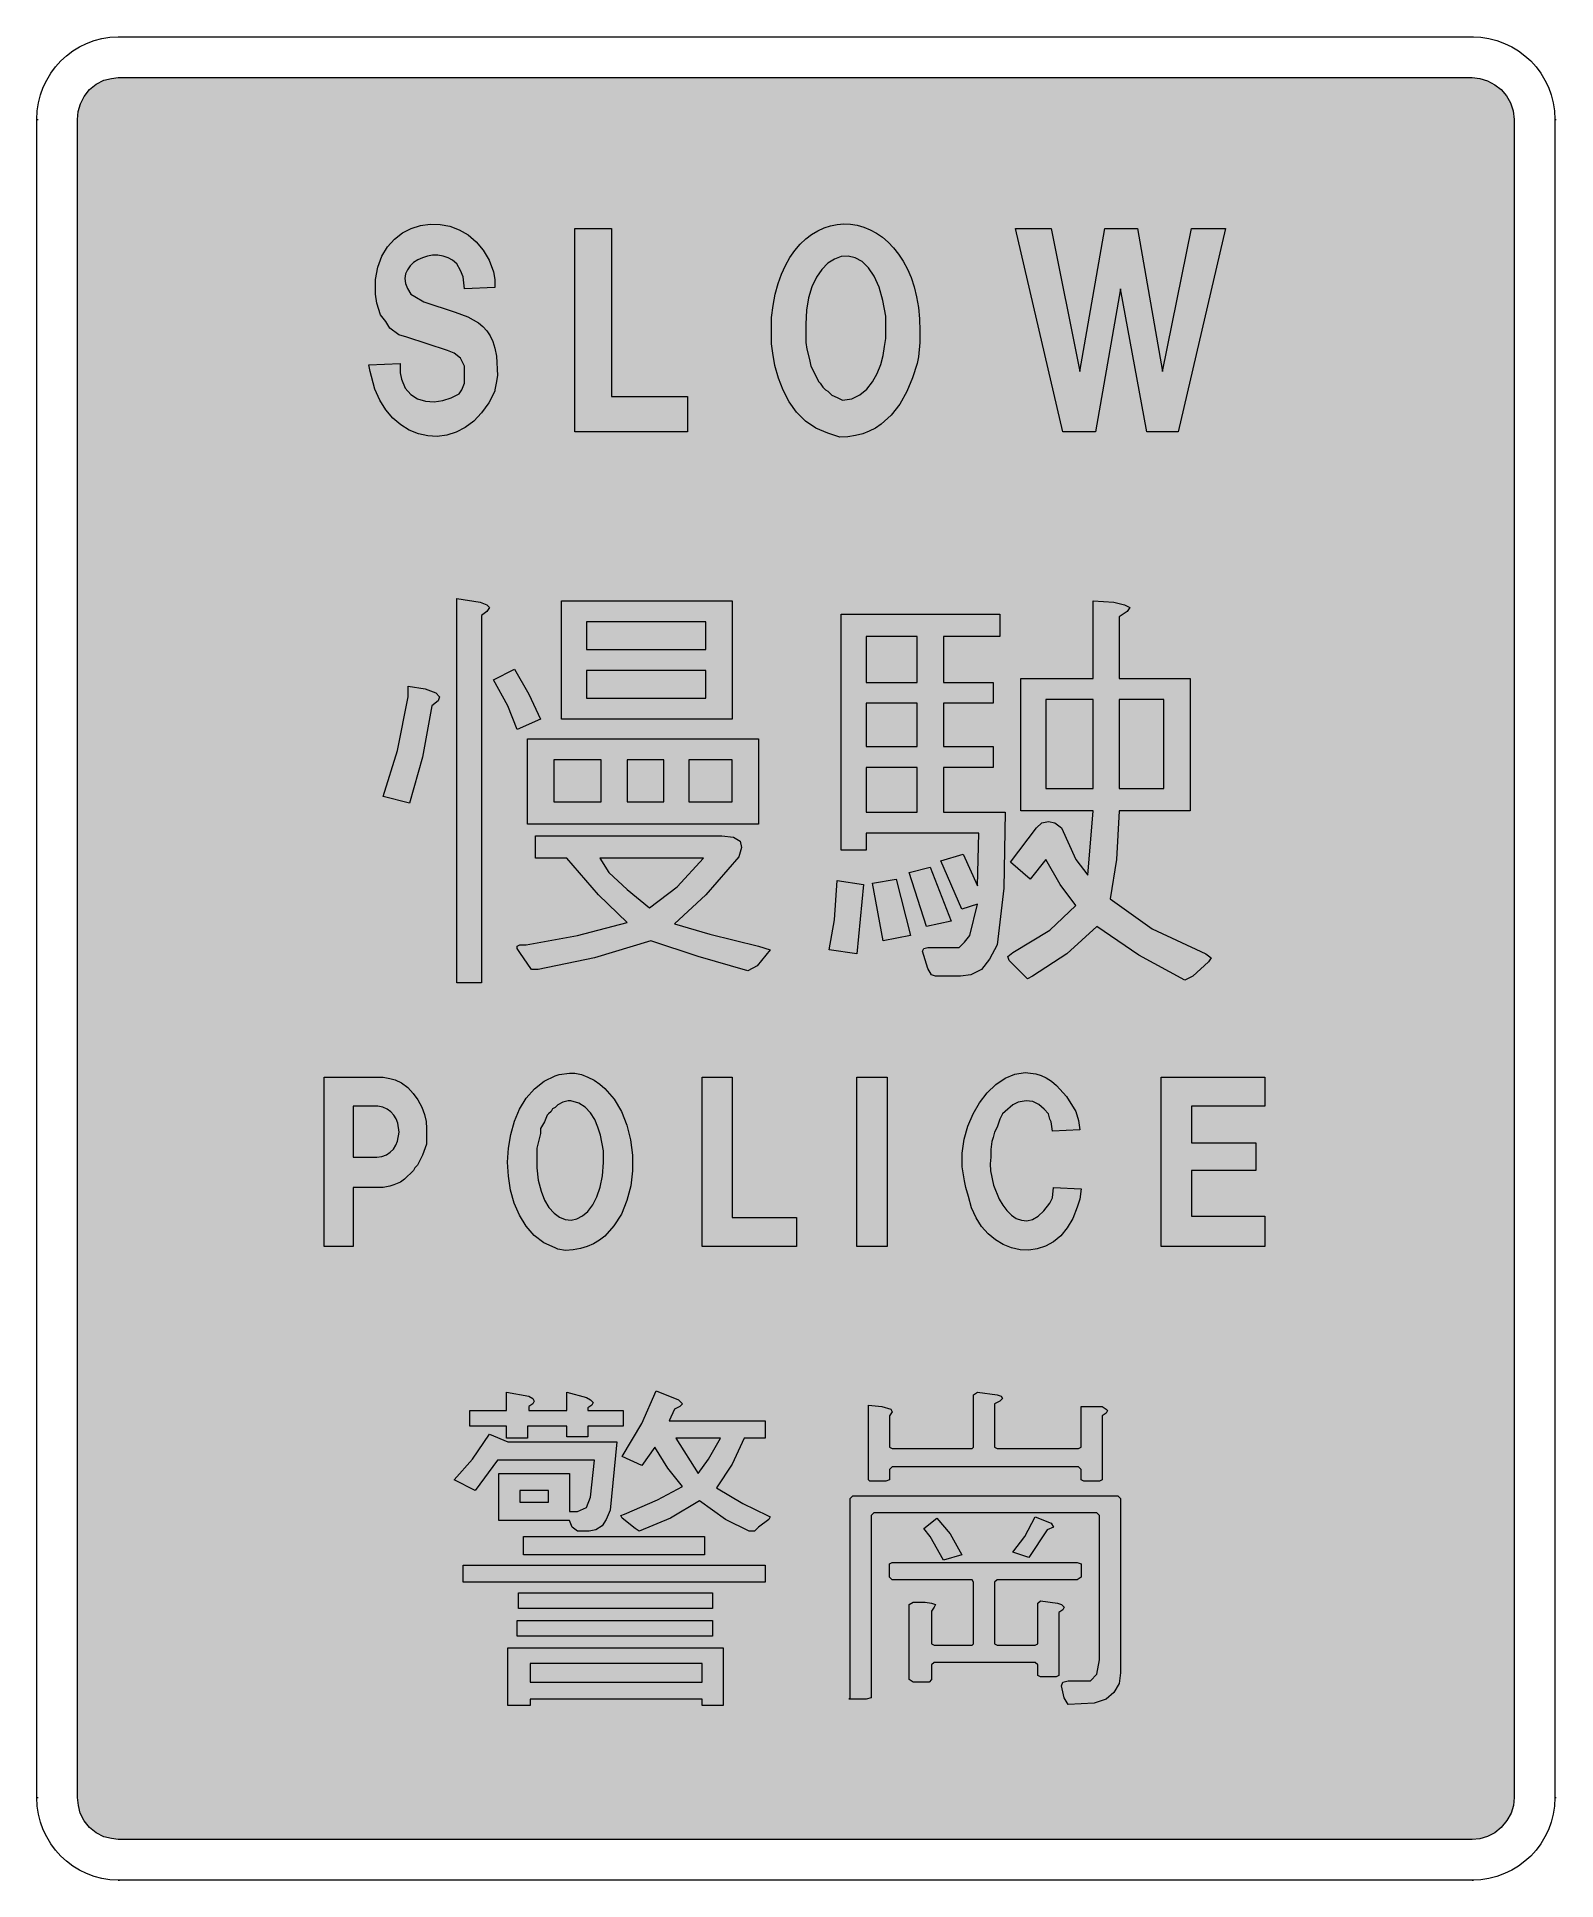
# Model space of a CAD drawing. Header units: metres. Extents: x 181 to 389, y 10 to 262.
import ezdxf

# ---------------------------------------------------------------- set-up
doc = ezdxf.new("R2010")
doc.units = ezdxf.units.M
for name, color, linetype, true_color in [('FILL_BLACK_000000', 7, 'Continuous', 0x000000), ('FILL_WHITE_FFFFFF', 7, 'Continuous', 0xffffff), ('STROKE_BLACK_000000', 7, 'Continuous', 0x000000)]:
    doc.layers.add(name, color=color, linetype=linetype, true_color=true_color)

msp = doc.modelspace()

# ---------------------------------------------------------------- hatches: boundary and pattern name
at = {"layer": 'FILL_BLACK_000000', "true_color": 0x000000}
h = msp.add_hatch(color=7, dxfattribs=at)
h.dxf.hatch_style = 1
h.paths.add_polyline_path([(383.4, 20.88), (383.3, 19.8), (382.97, 18.74), (382.41, 17.72), (381.6, 16.74), (380.73, 16.03), (379.75, 15.52), (378.71, 15.22), (377.64, 15.12), (191.88, 15.12), (190.96, 15.23), (189.9, 15.48), (188.84, 16.04), (187.92, 16.74), (187.22, 17.66), (186.66, 18.72), (186.41, 19.8), (186.3, 20.88), (186.3, 251.1), (186.4, 252.18), (186.7, 253.24), (187.21, 254.26), (187.92, 255.24), (188.84, 255.94), (189.9, 256.5), (190.96, 256.75), (191.88, 256.86), (377.64, 256.86), (378.71, 256.73), (379.75, 256.39), (380.73, 255.87), (381.6, 255.24), (382.34, 254.37), (382.9, 253.37), (383.27, 252.28), (383.4, 251.1), (383.4, 20.88)])
at = {"layer": 'FILL_WHITE_FFFFFF', "true_color": 0xffffff}
h = msp.add_hatch(color=7, dxfattribs=at)
h.dxf.hatch_style = 1
h.paths.add_polyline_path([(230.58, 217.62), (230.58, 216.36), (230.76, 215.46), (231.27, 214.25), (232.02, 213.36), (232.96, 212.76), (234.04, 212.44), (235.21, 212.38), (236.41, 212.54), (237.58, 212.92), (238.68, 213.48), (239.04, 214.02), (239.4, 214.92), (239.4, 217.26), (238.86, 218.34), (237.96, 219.06), (237.06, 219.42), (231.48, 221.22), (230.4, 221.58), (229.14, 222.48), (228.6, 223.38), (227.88, 224.28), (227.34, 225.9), (227.16, 227.16), (227.16, 229.14), (227.49, 230.85), (228.06, 232.35), (228.83, 233.63), (229.78, 234.69), (230.88, 235.53), (232.08, 236.16), (233.37, 236.56), (234.7, 236.74), (236.05, 236.71), (237.39, 236.45), (238.68, 235.97), (239.9, 235.27), (241.01, 234.34), (241.97, 233.19), (242.77, 231.82), (243.36, 230.22), (243.54, 229.14), (243.54, 228.06), (239.4, 227.88), (239.22, 229.5), (238.86, 230.4), (238.32, 231.3), (237.76, 231.79), (237.14, 232.14), (236.46, 232.37), (235.74, 232.47), (235.02, 232.47), (234.31, 232.35), (233.62, 232.14), (232.98, 231.84), (232.41, 231.46), (231.93, 231.01), (231.56, 230.49), (231.31, 229.91), (231.22, 229.28), (231.29, 228.6), (231.55, 227.9), (232.02, 227.16), (232.56, 226.8), (233.82, 226.08), (238.11, 224.67), (239.85, 224.01), (241.3, 223.2), (241.91, 222.7), (242.44, 222.12), (242.9, 221.44), (243.27, 220.64), (243.56, 219.72), (243.76, 218.64), (243.9, 216), (243.72, 214.92), (243.54, 214.02), (243.54, 213.84), (242.71, 212.21), (241.74, 210.84), (240.66, 209.71), (239.49, 208.83), (238.25, 208.2), (236.97, 207.8), (235.66, 207.63), (234.35, 207.69), (233.06, 207.97), (231.82, 208.48), (230.65, 209.19), (229.57, 210.12), (228.61, 211.25), (227.78, 212.58), (227.11, 214.1), (226.62, 215.82), (226.44, 216.54), (226.26, 217.44), (230.58, 217.62)])
h = msp.add_hatch(color=7, dxfattribs=at)
h.dxf.hatch_style = 1
h.paths.add_polyline_path([(259.56, 236.16), (259.56, 213.12), (270, 213.12), (270, 208.26), (254.52, 208.26), (254.52, 236.16), (259.56, 236.16)])
h = msp.add_hatch(color=7, dxfattribs=at)
h.dxf.hatch_style = 1
h.paths.add_polyline_path([(281.73, 225.59), (282.03, 227.14), (282.42, 228.58), (282.89, 229.89), (283.43, 231.09), (284.04, 232.17), (284.71, 233.13), (285.43, 233.98), (286.2, 234.72), (287.01, 235.34), (287.86, 235.85), (288.73, 236.24), (289.62, 236.53), (290.52, 236.71), (291.44, 236.78), (292.35, 236.74), (293.26, 236.59), (294.16, 236.34), (295.04, 235.98), (295.9, 235.52), (296.72, 234.95), (297.51, 234.28), (298.25, 233.51), (298.94, 232.64), (299.58, 231.66), (300.15, 230.59), (300.65, 229.42), (301.07, 228.15), (301.41, 226.79), (301.66, 225.33), (301.81, 223.77), (301.86, 222.12), (301.86, 220.5), (301.68, 218.52), (301.5, 217.62), (300.87, 215.65), (300.09, 213.78), (299.12, 212.06), (297.95, 210.54), (296.56, 209.28), (295.78, 208.76), (294.93, 208.32), (294.02, 207.98), (293.04, 207.73), (292, 207.58), (290.88, 207.54), (289.26, 208.08), (287.6, 208.75), (286.16, 209.72), (284.94, 210.94), (283.92, 212.37), (283.09, 213.95), (282.45, 215.62), (281.99, 217.34), (281.7, 219.06), (281.52, 220.32), (281.52, 222.12), (281.52, 223.92), (281.73, 225.59)])
h.paths.add_polyline_path([(296.8, 226.29), (296.26, 228.12), (295.59, 229.61), (294.8, 230.76), (293.94, 231.6), (293.01, 232.12), (292.05, 232.35), (291.09, 232.29), (290.14, 231.96), (289.24, 231.37), (288.41, 230.53), (287.68, 229.45), (287.06, 228.15), (286.59, 226.64), (286.3, 224.92), (286.2, 223.02), (286.2, 220.5), (286.38, 219.6), (286.74, 218.16), (286.92, 217.26), (288, 215.1), (288.18, 214.92), (288.54, 214.38), (288.9, 214.02), (289.26, 213.84), (289.8, 213.3), (290.52, 212.94), (291.24, 212.58), (292.52, 212.79), (293.63, 213.31), (294.59, 214.1), (295.38, 215.1), (296.01, 216.24), (296.49, 217.47), (296.82, 218.73), (297, 219.96), (297.18, 221.04), (297.18, 222.48), (297.18, 224.1), (296.8, 226.29)], flags=16)
h = msp.add_hatch(color=7, dxfattribs=at)
h.dxf.hatch_style = 1
h.paths.add_polyline_path([(319.86, 236.16), (323.82, 216.54), (327.24, 236.16), (331.74, 236.16), (335.16, 216.54), (339.12, 236.16), (343.8, 236.16), (337.32, 208.26), (333, 208.26), (329.4, 227.88), (325.98, 208.26), (321.48, 208.26), (315, 236.16), (319.86, 236.16)])
h = msp.add_hatch(color=7, dxfattribs=at)
h.dxf.hatch_style = 1
h.paths.add_polyline_path([(241.74, 132.66), (238.32, 132.66), (238.32, 185.4), (241.56, 184.86), (242.46, 184.5), (242.82, 184.14), (242.46, 183.6), (241.74, 183.06), (241.74, 132.66)])
h = msp.add_hatch(color=7, dxfattribs=at)
h.dxf.hatch_style = 1
h.paths.add_polyline_path([(252.72, 185.04), (276.12, 185.04), (276.12, 168.84), (252.72, 168.84), (252.72, 185.04)])
h.paths.add_polyline_path([(256.14, 178.38), (272.52, 178.38), (272.52, 182.16), (256.14, 182.16), (256.14, 178.38)], flags=16)
h.paths.add_polyline_path([(272.52, 171.72), (272.52, 175.5), (256.14, 175.5), (256.14, 171.72), (272.52, 171.72)], flags=16)
h = msp.add_hatch(color=7, dxfattribs=at)
h.dxf.hatch_style = 1
h.paths.add_polyline_path([(316.98, 146.88), (314.28, 149.22), (317.88, 153.9), (318.6, 154.62), (319.5, 154.8), (320.4, 154.62), (321.3, 153.9), (323.28, 149.58), (324.9, 147.42), (325.62, 156.24), (315.72, 156.24), (315.72, 174.42), (325.62, 174.42), (325.62, 185.04), (328.5, 184.86), (329.94, 184.5), (330.66, 184.14), (330.3, 183.6), (329.22, 182.88), (329.22, 174.42), (338.94, 174.42), (338.94, 156.24), (329.22, 156.24), (328.86, 149.58), (327.96, 144.18), (333.72, 140.04), (341.1, 136.62), (341.82, 136.08), (341.46, 135.54), (339.3, 133.56), (338.22, 133.02), (331.92, 136.44), (326.16, 140.4), (322.02, 136.62), (317.34, 133.56), (316.62, 133.2), (314.1, 135.72), (313.92, 136.26), (314.64, 136.8), (319.68, 139.86), (323.28, 143.28), (321.12, 146.16), (319.14, 149.58), (316.98, 146.88)])
h.paths.add_polyline_path([(329.22, 159.3), (335.34, 159.3), (335.34, 171.54), (329.22, 171.54), (329.22, 159.3)], flags=16)
h.paths.add_polyline_path([(319.14, 171.54), (319.14, 159.3), (325.62, 159.3), (325.62, 171.54), (319.14, 171.54)], flags=16)
h = msp.add_hatch(color=7, dxfattribs=at)
h.dxf.hatch_style = 1
h.paths.add_polyline_path([(304.74, 149.4), (307.8, 150.3), (309.78, 145.98), (309.96, 153.18), (294.48, 153.18), (294.48, 150.84), (291.06, 150.84), (291.06, 183.24), (312.84, 183.24), (312.84, 180.18), (305.1, 180.18), (305.1, 173.88), (311.94, 173.88), (311.94, 171), (305.1, 171), (305.1, 165.06), (311.94, 165.06), (311.94, 162.18), (305.1, 162.18), (305.1, 156.06), (313.56, 156.06), (313.38, 145.62), (312.48, 137.88), (311.4, 135.9), (310.32, 134.46), (308.88, 133.74), (307.44, 133.56), (304.02, 133.56), (303.48, 133.74), (302.94, 134.64), (302.22, 136.98), (302.4, 137.34), (302.94, 137.52), (307.26, 137.52), (307.98, 138.24), (308.7, 139.14), (309.78, 143.46), (307.62, 142.74), (304.74, 149.4)])
h.paths.add_polyline_path([(294.48, 180.18), (294.48, 173.88), (301.5, 173.88), (301.5, 180.18), (294.48, 180.18)], flags=16)
h.paths.add_polyline_path([(301.5, 171), (294.48, 171), (294.48, 165.06), (301.5, 165.06), (301.5, 171)], flags=16)
h.paths.add_polyline_path([(301.5, 156.06), (301.5, 162.18), (294.48, 162.18), (294.48, 156.06), (301.5, 156.06)], flags=16)
h = msp.add_hatch(color=7, dxfattribs=at)
h.dxf.hatch_style = 1
h.paths.add_polyline_path([(249.84, 168.84), (246.6, 167.4), (245.34, 170.64), (243.36, 174.24), (246.24, 175.68), (248.22, 172.26), (249.84, 168.84)])
h = msp.add_hatch(color=7, dxfattribs=at)
h.dxf.hatch_style = 1
h.paths.add_polyline_path([(233.64, 163.62), (231.84, 157.32), (228.24, 158.22), (230.22, 164.52), (231.66, 171.9), (231.66, 173.34), (234, 172.98), (235.44, 172.44), (235.98, 171.9), (235.8, 171.36), (234.9, 170.64), (233.64, 163.62)])
h = msp.add_hatch(color=7, dxfattribs=at)
h.dxf.hatch_style = 1
h.paths.add_polyline_path([(279.72, 154.44), (248.04, 154.44), (248.04, 166.14), (279.72, 166.14), (279.72, 154.44)])
h.paths.add_polyline_path([(270.18, 157.5), (276.12, 157.5), (276.12, 163.26), (270.18, 163.26), (270.18, 157.5)], flags=16)
h.paths.add_polyline_path([(261.72, 163.26), (261.72, 157.5), (266.76, 157.5), (266.76, 163.26), (261.72, 163.26)], flags=16)
h.paths.add_polyline_path([(258.12, 163.26), (251.64, 163.26), (251.64, 157.5), (258.12, 157.5), (258.12, 163.26)], flags=16)
h = msp.add_hatch(color=7, dxfattribs=at)
h.dxf.hatch_style = 1
h.paths.add_polyline_path([(273.06, 139.32), (279.72, 137.7), (281.34, 137.16), (279.54, 135), (278.28, 134.28), (271.44, 136.26), (264.96, 138.42), (257.22, 136.08), (249.48, 134.46), (248.58, 134.46), (246.96, 136.8), (246.6, 137.34), (246.6, 137.7), (246.96, 137.88), (247.86, 137.88), (254.88, 139.14), (261.72, 140.94), (257.76, 144.72), (253.44, 149.76), (249.12, 149.76), (249.12, 152.82), (274.68, 152.82), (276.3, 152.64), (277.2, 152.1), (277.38, 151.2), (277.02, 149.94), (272.52, 144.72), (268.2, 140.76), (273.06, 139.32)])
h.paths.add_polyline_path([(264.78, 142.92), (268.56, 145.8), (272.16, 149.76), (257.94, 149.76), (259.2, 147.78), (261.72, 145.44), (264.78, 142.92)], flags=16)
h = msp.add_hatch(color=7, dxfattribs=at)
h.dxf.hatch_style = 1
h.paths.add_polyline_path([(294.12, 146.16), (293.22, 136.62), (289.44, 137.16), (290.16, 141.3), (290.52, 146.7), (294.12, 146.16)])
h = msp.add_hatch(color=7, dxfattribs=at)
h.dxf.hatch_style = 1
h.paths.add_polyline_path([(295.38, 146.34), (298.62, 146.88), (300.6, 139.14), (296.82, 138.42), (295.38, 146.34)])
h = msp.add_hatch(color=7, dxfattribs=at)
h.dxf.hatch_style = 1
h.paths.add_polyline_path([(300.42, 147.78), (303.3, 148.5), (306.18, 141.12), (302.76, 140.4), (300.42, 147.78)])
h = msp.add_hatch(color=7, dxfattribs=at)
h.dxf.hatch_style = 1
h.paths.add_polyline_path([(229.86, 119.34), (230.76, 118.91), (231.6, 118.28), (232.36, 117.49), (233.01, 116.58), (233.54, 115.61), (233.92, 114.6), (234.14, 113.61), (234.18, 112.68), (234.18, 110.52), (233.63, 109.02), (232.92, 107.64), (232.56, 107.28), (232.38, 106.92), (231.18, 105.7), (230.59, 105.29), (229.68, 104.94), (229.14, 104.76), (228.24, 104.58), (224.1, 104.58), (224.1, 96.48), (220.14, 96.48), (220.14, 119.7), (228.24, 119.7), (229.14, 119.52), (229.86, 119.34)])
h.paths.add_polyline_path([(224.1, 108.72), (227.34, 108.72), (228.05, 108.83), (228.67, 109.07), (229.2, 109.41), (229.63, 109.85), (229.96, 110.36), (230.21, 110.93), (230.41, 112.16), (230.24, 113.4), (230.02, 113.97), (229.7, 114.5), (229.3, 114.96), (228.8, 115.33), (228.2, 115.6), (227.52, 115.74), (227.34, 115.74), (224.1, 115.74), (224.1, 108.72)], flags=16)
h = msp.add_hatch(color=7, dxfattribs=at)
h.dxf.hatch_style = 1
h.paths.add_polyline_path([(255.42, 120.06), (256.32, 119.72), (257.16, 119.29), (257.95, 118.76), (258.66, 118.15), (259.92, 116.71), (260.92, 115.02), (261.67, 113.13), (262.18, 111.1), (262.43, 109), (262.44, 106.87), (262.19, 104.78), (261.68, 102.78), (260.92, 100.93), (259.9, 99.29), (258.63, 97.91), (257.9, 97.34), (257.1, 96.86), (256.24, 96.47), (255.31, 96.18), (254.32, 96), (253.26, 95.94), (252.18, 96.12), (251.82, 96.3), (250.29, 97), (248.96, 98), (247.85, 99.27), (246.93, 100.76), (246.22, 102.42), (245.71, 104.22), (245.41, 106.11), (245.31, 108.04), (245.42, 109.97), (245.73, 111.86), (246.24, 113.67), (246.95, 115.34), (247.87, 116.85), (248.98, 118.13), (250.3, 119.16), (251.82, 119.88), (252.36, 120.06), (253.8, 120.24), (254.52, 120.24), (255.42, 120.06)])
h.paths.add_polyline_path([(249.52, 105.56), (249.89, 104.07), (250.38, 102.82), (250.98, 101.81), (251.67, 101.03), (252.42, 100.48), (253.21, 100.18), (254.02, 100.11), (254.82, 100.27), (255.6, 100.67), (256.33, 101.3), (256.99, 102.17), (257.55, 103.28), (258.01, 104.62), (258.32, 106.19), (258.48, 108), (258.48, 109.62), (258.03, 111.75), (257.69, 112.84), (257.25, 113.88), (256.68, 114.82), (255.96, 115.6), (255.07, 116.16), (253.98, 116.46), (253.62, 116.46), (252.9, 116.28), (252.18, 115.92), (251.82, 115.56), (251.46, 115.38), (251.28, 115.02), (250.92, 114.66), (250.74, 114.48), (250.38, 113.58), (249.84, 112.68), (249.84, 111.96), (249.66, 111.42), (249.3, 109.98), (249.3, 108.36), (249.3, 107.28), (249.52, 105.56)], flags=16)
h = msp.add_hatch(color=7, dxfattribs=at)
h.dxf.hatch_style = 1
h.paths.add_polyline_path([(276.12, 119.7), (276.12, 100.44), (284.94, 100.44), (284.94, 96.48), (271.98, 96.48), (271.98, 119.7), (276.12, 119.7)])
h = msp.add_hatch(color=7, dxfattribs=at)
h.dxf.hatch_style = 1
h.paths.add_polyline_path([(297.36, 119.7), (297.36, 96.48), (293.22, 96.48), (293.22, 119.7), (297.36, 119.7)])
h = msp.add_hatch(color=7, dxfattribs=at)
h.dxf.hatch_style = 1
h.paths.add_polyline_path([(323.82, 102.96), (323.46, 101.88), (322.84, 100.33), (322.08, 99.02), (321.19, 97.96), (320.19, 97.13), (319.11, 96.52), (317.97, 96.14), (316.8, 95.98), (315.62, 96.03), (314.45, 96.28), (313.31, 96.74), (312.23, 97.38), (311.24, 98.22), (310.34, 99.23), (309.58, 100.43), (308.96, 101.79), (308.52, 103.32), (308.16, 104.58), (307.98, 105.48), (307.69, 107.39), (307.69, 109.3), (307.95, 111.18), (308.45, 112.98), (309.16, 114.67), (310.05, 116.21), (311.09, 117.56), (312.27, 118.68), (313.55, 119.55), (314.91, 120.11), (316.33, 120.33), (317.77, 120.17), (318.49, 119.94), (319.21, 119.6), (319.93, 119.15), (320.63, 118.58), (321.99, 117.06), (323.28, 115.02), (323.64, 113.76), (323.82, 112.5), (320.04, 112.32), (319.86, 113.58), (319.68, 113.94), (319.5, 114.66), (318.9, 115.34), (318.18, 115.94), (317.36, 116.35), (316.44, 116.46), (315.36, 116.28), (314.64, 115.92), (313.56, 115.02), (313.2, 114.66), (312.84, 113.94), (312.48, 112.86), (312.12, 112.14), (311.94, 111.42), (311.76, 110.88), (311.58, 109.8), (311.58, 108.72), (311.52, 107.81), (311.57, 106.85), (311.97, 104.87), (312.74, 102.98), (313.23, 102.13), (313.8, 101.4), (314.42, 100.79), (315.08, 100.34), (315.79, 100.07), (316.54, 100.01), (317.31, 100.19), (318.09, 100.64), (318.88, 101.37), (319.68, 102.42), (320.04, 103.14), (320.22, 104.58), (324, 104.4), (323.82, 102.96)])
h = msp.add_hatch(color=7, dxfattribs=at)
h.dxf.hatch_style = 1
h.paths.add_polyline_path([(334.98, 119.7), (349.2, 119.7), (349.2, 115.74), (339.12, 115.74), (339.12, 110.7), (347.94, 110.7), (347.94, 106.92), (339.12, 106.92), (339.12, 100.62), (349.2, 100.62), (349.2, 96.48), (334.98, 96.48), (334.98, 119.7)])
h = msp.add_hatch(color=7, dxfattribs=at)
h.dxf.hatch_style = 1
h.paths.add_polyline_path([(261.18, 71.82), (256.32, 71.82), (256.32, 70.38), (253.44, 70.38), (253.44, 71.82), (248.04, 71.82), (248.04, 70.2), (245.16, 70.2), (245.16, 71.82), (240.12, 71.82), (240.12, 73.98), (245.16, 73.98), (245.16, 76.5), (248.22, 75.96), (248.76, 75.6), (248.94, 75.24), (248.76, 74.88), (248.22, 74.52), (248.22, 73.98), (253.44, 73.98), (253.44, 76.5), (256.14, 75.78), (256.68, 75.42), (257.04, 75.06), (256.86, 74.7), (256.32, 74.34), (256.32, 73.98), (261.18, 73.98), (261.18, 71.82)])
h = msp.add_hatch(color=7, dxfattribs=at)
h.dxf.hatch_style = 1
h.paths.add_polyline_path([(275.22, 59.04), (271.62, 61.56), (267.66, 59.22), (263.34, 57.42), (262.8, 57.78), (261, 59.22), (260.82, 59.58), (261.36, 59.76), (265.86, 61.74), (269.28, 63.54), (267.3, 66.06), (265.5, 68.94), (263.7, 66.42), (261, 67.68), (263.7, 72.18), (265.68, 76.68), (268.74, 75.42), (269.28, 74.88), (268.92, 74.52), (268.2, 74.16), (267.48, 72.54), (280.62, 72.54), (280.62, 70.2), (277.74, 70.2), (276.12, 66.6), (273.96, 63.36), (277.56, 61.2), (280.98, 59.58), (281.34, 59.4), (281.16, 59.04), (279.72, 57.96), (279.18, 57.42), (278.46, 57.42), (275.22, 59.04)])
h.paths.add_polyline_path([(271.44, 65.34), (272.88, 67.32), (274.5, 70.2), (268.38, 70.2), (271.44, 65.34)], flags=16)
h = msp.add_hatch(color=7, dxfattribs=at)
h.dxf.hatch_style = 1
h.paths.add_polyline_path([(323.64, 68.76), (324, 68.94), (324, 74.52), (326.88, 74.52), (327.42, 74.16), (327.6, 73.98), (327.42, 73.62), (326.88, 73.26), (326.88, 64.44), (326.52, 64.26), (324.36, 64.26), (324, 64.44), (324, 65.88), (323.64, 66.24), (298.08, 66.24), (297.72, 65.88), (297.72, 64.44), (297.18, 64.26), (295.02, 64.26), (294.84, 64.44), (294.84, 74.7), (296.64, 74.52), (297.9, 74.16), (298.08, 73.8), (297.72, 73.26), (297.72, 68.94), (298.08, 68.76), (309.06, 68.76), (309.24, 68.94), (309.24, 76.14), (309.78, 76.5), (312.48, 76.14), (313.02, 75.96), (313.2, 75.6), (312.84, 75.24), (312.12, 74.88), (312.12, 68.94), (312.48, 68.76), (323.64, 68.76)])
h = msp.add_hatch(color=7, dxfattribs=at)
h.dxf.hatch_style = 1
h.paths.add_polyline_path([(258.84, 59.04), (258.3, 58.14), (257.4, 57.6), (256.5, 57.42), (254.88, 57.42), (254.16, 57.96), (253.8, 58.86), (244.08, 58.86), (244.08, 65.34), (253.8, 65.34), (253.8, 60.12), (254.88, 60.12), (256.14, 60.66), (256.68, 62.1), (257.22, 67.14), (243.9, 67.14), (240.84, 63), (237.96, 64.44), (240.48, 67.32), (242.82, 70.74), (245.34, 69.66), (260.28, 69.66), (259.38, 60.3), (258.84, 59.04)])
h.paths.add_polyline_path([(246.96, 63), (246.96, 61.38), (250.92, 61.38), (250.92, 63), (246.96, 63)], flags=16)
h = msp.add_hatch(color=7, dxfattribs=at)
h.dxf.hatch_style = 1
h.paths.add_polyline_path([(294.48, 34.38), (292.14, 34.38), (292.32, 34.56), (292.32, 61.92), (292.68, 62.28), (329.04, 62.28), (329.4, 61.92), (329.4, 37.98), (329.22, 36.54), (328.5, 35.28), (327.42, 34.38), (325.8, 33.84), (322.2, 33.66), (321.66, 34.56), (321.3, 36.18), (321.48, 36.72), (322.2, 36.9), (325.26, 36.9), (326.16, 37.8), (326.52, 39.78), (326.52, 59.58), (326.16, 59.94), (295.56, 59.94), (295.2, 59.58), (295.2, 34.56), (294.48, 34.38)])
h = msp.add_hatch(color=7, dxfattribs=at)
h.dxf.hatch_style = 1
h.paths.add_polyline_path([(302.4, 57.78), (304.2, 59.22), (306, 57.06), (307.62, 54.18), (305.1, 53.46), (303.3, 56.7), (302.4, 57.78)])
h = msp.add_hatch(color=7, dxfattribs=at)
h.dxf.hatch_style = 1
h.paths.add_polyline_path([(316.8, 53.82), (314.64, 54.54), (316.26, 56.7), (317.7, 59.4), (319.86, 58.5), (320.22, 57.96), (319.32, 57.6), (316.8, 53.82)])
h = msp.add_hatch(color=7, dxfattribs=at)
h.dxf.hatch_style = 1
h.paths.add_polyline_path([(272.34, 56.7), (272.34, 54.18), (247.5, 54.18), (247.5, 56.7), (272.34, 56.7)])
h = msp.add_hatch(color=7, dxfattribs=at)
h.dxf.hatch_style = 1
h.paths.add_polyline_path([(280.62, 52.74), (280.62, 50.4), (239.22, 50.4), (239.22, 52.74), (280.62, 52.74)])
h = msp.add_hatch(color=7, dxfattribs=at)
h.dxf.hatch_style = 1
h.paths.add_polyline_path([(324, 52.92), (324, 51.12), (323.46, 50.76), (312.48, 50.76), (312.12, 50.4), (312.12, 41.94), (312.48, 41.76), (317.7, 41.76), (318.06, 41.94), (318.06, 47.52), (318.42, 47.88), (320.76, 47.52), (321.3, 47.34), (321.66, 46.98), (321.48, 46.62), (320.94, 46.26), (320.94, 37.62), (320.58, 37.44), (318.42, 37.44), (318.06, 37.62), (318.06, 39.06), (317.7, 39.42), (303.84, 39.42), (303.48, 39.06), (303.48, 37.08), (303.12, 36.72), (300.96, 36.72), (300.42, 37.08), (300.42, 47.34), (300.96, 47.7), (302.58, 47.7), (303.48, 47.52), (304.02, 47.34), (303.84, 46.98), (303.48, 46.44), (303.48, 41.94), (303.84, 41.76), (309.06, 41.76), (309.24, 41.94), (309.24, 50.4), (309.06, 50.76), (298.08, 50.76), (297.72, 51.12), (297.72, 52.92), (298.08, 53.1), (323.46, 53.1), (324, 52.92)])
h = msp.add_hatch(color=7, dxfattribs=at)
h.dxf.hatch_style = 1
h.paths.add_polyline_path([(273.42, 48.96), (273.42, 46.8), (246.78, 46.8), (246.78, 48.96), (273.42, 48.96)])
h = msp.add_hatch(color=7, dxfattribs=at)
h.dxf.hatch_style = 1
h.paths.add_polyline_path([(273.42, 45.18), (273.42, 43.02), (246.6, 43.02), (246.6, 45.18), (273.42, 45.18)])
h = msp.add_hatch(color=7, dxfattribs=at)
h.dxf.hatch_style = 1
h.paths.add_polyline_path([(271.98, 34.38), (248.4, 34.38), (248.4, 33.48), (245.34, 33.48), (245.34, 41.4), (274.86, 41.4), (274.86, 33.48), (271.98, 33.48), (271.98, 34.38)])
h.paths.add_polyline_path([(248.4, 36.72), (271.98, 36.72), (271.98, 39.24), (248.4, 39.24), (248.4, 36.72)], flags=16)

# ---------------------------------------------------------------- linework, layer by layer
at = {"layer": 'FILL_BLACK_000000', "lineweight": 0, "true_color": 0x000000}
msp.add_lwpolyline([(383.4, 20.88), (383.3, 19.8), (382.97, 18.74), (382.41, 17.72), (381.6, 16.74), (380.73, 16.03), (379.75, 15.52), (378.71, 15.22), (377.64, 15.12), (191.88, 15.12), (190.96, 15.23), (189.9, 15.48), (188.84, 16.04), (187.92, 16.74), (187.22, 17.66), (186.66, 18.72), (186.41, 19.8), (186.3, 20.88), (186.3, 251.1), (186.4, 252.18), (186.7, 253.24), (187.21, 254.26), (187.92, 255.24), (188.84, 255.94), (189.9, 256.5), (190.96, 256.75), (191.88, 256.86), (377.64, 256.86), (378.71, 256.73), (379.75, 256.39), (380.73, 255.87), (381.6, 255.24), (382.34, 254.37), (382.9, 253.37), (383.27, 252.28), (383.4, 251.1)], close=True, dxfattribs=at)
at = {"layer": 'FILL_WHITE_FFFFFF', "lineweight": 0, "true_color": 0xffffff}
for points in [[(230.58, 217.62), (230.58, 216.36), (230.76, 215.46), (231.27, 214.25), (232.02, 213.36), (232.96, 212.76), (234.04, 212.44), (235.21, 212.38), (236.41, 212.54), (237.58, 212.92), (238.68, 213.48), (239.04, 214.02), (239.4, 214.92), (239.4, 217.26), (238.86, 218.34), (237.96, 219.06), (237.06, 219.42), (231.48, 221.22), (230.4, 221.58), (229.14, 222.48), (228.6, 223.38), (227.88, 224.28), (227.34, 225.9), (227.16, 227.16), (227.16, 229.14), (227.49, 230.85), (228.06, 232.35), (228.83, 233.63), (229.78, 234.69), (230.88, 235.53), (232.08, 236.16), (233.37, 236.56), (234.7, 236.74), (236.05, 236.71), (237.39, 236.45), (238.68, 235.97), (239.9, 235.27), (241.01, 234.34), (241.97, 233.19), (242.77, 231.82), (243.36, 230.22), (243.54, 229.14), (243.54, 228.06), (239.4, 227.88), (239.22, 229.5), (238.86, 230.4), (238.32, 231.3), (237.76, 231.79), (237.14, 232.14), (236.46, 232.37), (235.74, 232.47), (235.02, 232.47), (234.31, 232.35), (233.62, 232.14), (232.98, 231.84), (232.41, 231.46), (231.93, 231.01), (231.56, 230.49), (231.31, 229.91), (231.22, 229.28), (231.29, 228.6), (231.55, 227.9), (232.02, 227.16), (232.56, 226.8), (233.82, 226.08), (238.11, 224.67), (239.85, 224.01), (241.3, 223.2), (241.91, 222.7), (242.44, 222.12), (242.9, 221.44), (243.27, 220.64), (243.56, 219.72), (243.76, 218.64), (243.9, 216), (243.72, 214.92), (243.54, 214.02), (243.54, 213.84), (242.71, 212.21), (241.74, 210.84), (240.66, 209.71), (239.49, 208.83), (238.25, 208.2), (236.97, 207.8), (235.66, 207.63), (234.35, 207.69), (233.06, 207.97), (231.82, 208.48), (230.65, 209.19), (229.57, 210.12), (228.61, 211.25), (227.78, 212.58), (227.11, 214.1), (226.62, 215.82), (226.44, 216.54), (226.26, 217.44)], [(259.56, 236.16), (259.56, 213.12), (270, 213.12), (270, 208.26), (254.52, 208.26), (254.52, 236.16)], [(281.73, 225.59), (282.03, 227.14), (282.42, 228.58), (282.89, 229.89), (283.43, 231.09), (284.04, 232.17), (284.71, 233.13), (285.43, 233.98), (286.2, 234.72), (287.01, 235.34), (287.86, 235.85), (288.73, 236.24), (289.62, 236.53), (290.52, 236.71), (291.44, 236.78), (292.35, 236.74), (293.26, 236.59), (294.16, 236.34), (295.04, 235.98), (295.9, 235.52), (296.72, 234.95), (297.51, 234.28), (298.25, 233.51), (298.94, 232.64), (299.58, 231.66), (300.15, 230.59), (300.65, 229.42), (301.07, 228.15), (301.41, 226.79), (301.66, 225.33), (301.81, 223.77), (301.86, 222.12), (301.86, 220.5), (301.68, 218.52), (301.5, 217.62), (300.87, 215.65), (300.09, 213.78), (299.12, 212.06), (297.95, 210.54), (296.56, 209.28), (295.78, 208.76), (294.93, 208.32), (294.02, 207.98), (293.04, 207.73), (292, 207.58), (290.88, 207.54), (289.26, 208.08), (287.6, 208.75), (286.16, 209.72), (284.94, 210.94), (283.92, 212.37), (283.09, 213.95), (282.45, 215.62), (281.99, 217.34), (281.7, 219.06), (281.52, 220.32), (281.52, 222.12), (281.52, 223.92)], [(319.86, 236.16), (323.82, 216.54), (327.24, 236.16), (331.74, 236.16), (335.16, 216.54), (339.12, 236.16), (343.8, 236.16), (337.32, 208.26), (333, 208.26), (329.4, 227.88), (325.98, 208.26), (321.48, 208.26), (315, 236.16)], [(296.8, 226.29), (296.26, 228.12), (295.59, 229.61), (294.8, 230.76), (293.94, 231.6), (293.01, 232.12), (292.05, 232.35), (291.09, 232.29), (290.14, 231.96), (289.24, 231.37), (288.41, 230.53), (287.68, 229.45), (287.06, 228.15), (286.59, 226.64), (286.3, 224.92), (286.2, 223.02), (286.2, 220.5), (286.38, 219.6), (286.74, 218.16), (286.92, 217.26), (288, 215.1), (288.18, 214.92), (288.54, 214.38), (288.9, 214.02), (289.26, 213.84), (289.8, 213.3), (290.52, 212.94), (291.24, 212.58), (292.52, 212.79), (293.63, 213.31), (294.59, 214.1), (295.38, 215.1), (296.01, 216.24), (296.49, 217.47), (296.82, 218.73), (297, 219.96), (297.18, 221.04), (297.18, 222.48), (297.18, 224.1)], [(241.74, 132.66), (238.32, 132.66), (238.32, 185.4), (241.56, 184.86), (242.46, 184.5), (242.82, 184.14), (242.46, 183.6), (241.74, 183.06)], [(252.72, 185.04), (276.12, 185.04), (276.12, 168.84), (252.72, 168.84)], [(316.98, 146.88), (314.28, 149.22), (317.88, 153.9), (318.6, 154.62), (319.5, 154.8), (320.4, 154.62), (321.3, 153.9), (323.28, 149.58), (324.9, 147.42), (325.62, 156.24), (315.72, 156.24), (315.72, 174.42), (325.62, 174.42), (325.62, 185.04), (328.5, 184.86), (329.94, 184.5), (330.66, 184.14), (330.3, 183.6), (329.22, 182.88), (329.22, 174.42), (338.94, 174.42), (338.94, 156.24), (329.22, 156.24), (328.86, 149.58), (327.96, 144.18), (333.72, 140.04), (341.1, 136.62), (341.82, 136.08), (341.46, 135.54), (339.3, 133.56), (338.22, 133.02), (331.92, 136.44), (326.16, 140.4), (322.02, 136.62), (317.34, 133.56), (316.62, 133.2), (314.1, 135.72), (313.92, 136.26), (314.64, 136.8), (319.68, 139.86), (323.28, 143.28), (321.12, 146.16), (319.14, 149.58)], [(256.14, 178.38), (272.52, 178.38), (272.52, 182.16), (256.14, 182.16)], [(304.74, 149.4), (307.8, 150.3), (309.78, 145.98), (309.96, 153.18), (294.48, 153.18), (294.48, 150.84), (291.06, 150.84), (291.06, 183.24), (312.84, 183.24), (312.84, 180.18), (305.1, 180.18), (305.1, 173.88), (311.94, 173.88), (311.94, 171), (305.1, 171), (305.1, 165.06), (311.94, 165.06), (311.94, 162.18), (305.1, 162.18), (305.1, 156.06), (313.56, 156.06), (313.38, 145.62), (312.48, 137.88), (311.4, 135.9), (310.32, 134.46), (308.88, 133.74), (307.44, 133.56), (304.02, 133.56), (303.48, 133.74), (302.94, 134.64), (302.22, 136.98), (302.4, 137.34), (302.94, 137.52), (307.26, 137.52), (307.98, 138.24), (308.7, 139.14), (309.78, 143.46), (307.62, 142.74)], [(294.48, 180.18), (294.48, 173.88), (301.5, 173.88), (301.5, 180.18)], [(249.84, 168.84), (246.6, 167.4), (245.34, 170.64), (243.36, 174.24), (246.24, 175.68), (248.22, 172.26)], [(272.52, 171.72), (272.52, 175.5), (256.14, 175.5), (256.14, 171.72)], [(233.64, 163.62), (231.84, 157.32), (228.24, 158.22), (230.22, 164.52), (231.66, 171.9), (231.66, 173.34), (234, 172.98), (235.44, 172.44), (235.98, 171.9), (235.8, 171.36), (234.9, 170.64)], [(301.5, 171), (294.48, 171), (294.48, 165.06), (301.5, 165.06)], [(319.14, 171.54), (319.14, 159.3), (325.62, 159.3), (325.62, 171.54)], [(329.22, 159.3), (335.34, 159.3), (335.34, 171.54), (329.22, 171.54)], [(279.72, 154.44), (248.04, 154.44), (248.04, 166.14), (279.72, 166.14)], [(258.12, 163.26), (251.64, 163.26), (251.64, 157.5), (258.12, 157.5)], [(261.72, 163.26), (261.72, 157.5), (266.76, 157.5), (266.76, 163.26)], [(270.18, 157.5), (276.12, 157.5), (276.12, 163.26), (270.18, 163.26)], [(301.5, 156.06), (301.5, 162.18), (294.48, 162.18), (294.48, 156.06)], [(273.06, 139.32), (279.72, 137.7), (281.34, 137.16), (279.54, 135), (278.28, 134.28), (271.44, 136.26), (264.96, 138.42), (257.22, 136.08), (249.48, 134.46), (248.58, 134.46), (246.96, 136.8), (246.6, 137.34), (246.6, 137.7), (246.96, 137.88), (247.86, 137.88), (254.88, 139.14), (261.72, 140.94), (257.76, 144.72), (253.44, 149.76), (249.12, 149.76), (249.12, 152.82), (274.68, 152.82), (276.3, 152.64), (277.2, 152.1), (277.38, 151.2), (277.02, 149.94), (272.52, 144.72), (268.2, 140.76)], [(264.78, 142.92), (268.56, 145.8), (272.16, 149.76), (257.94, 149.76), (259.2, 147.78), (261.72, 145.44)], [(294.12, 146.16), (293.22, 136.62), (289.44, 137.16), (290.16, 141.3), (290.52, 146.7)], [(295.38, 146.34), (298.62, 146.88), (300.6, 139.14), (296.82, 138.42)], [(300.42, 147.78), (303.3, 148.5), (306.18, 141.12), (302.76, 140.4)], [(229.86, 119.34), (230.76, 118.91), (231.6, 118.28), (232.36, 117.49), (233.01, 116.58), (233.54, 115.61), (233.92, 114.6), (234.14, 113.61), (234.18, 112.68), (234.18, 110.52), (233.63, 109.02), (232.92, 107.64), (232.56, 107.28), (232.38, 106.92), (231.18, 105.7), (230.59, 105.29), (229.68, 104.94), (229.14, 104.76), (228.24, 104.58), (224.1, 104.58), (224.1, 96.48), (220.14, 96.48), (220.14, 119.7), (228.24, 119.7), (229.14, 119.52)], [(255.42, 120.06), (256.32, 119.72), (257.16, 119.29), (257.95, 118.76), (258.66, 118.15), (259.92, 116.71), (260.92, 115.02), (261.67, 113.13), (262.18, 111.1), (262.43, 109), (262.44, 106.87), (262.19, 104.78), (261.68, 102.78), (260.92, 100.93), (259.9, 99.29), (258.63, 97.91), (257.9, 97.34), (257.1, 96.86), (256.24, 96.47), (255.31, 96.18), (254.32, 96), (253.26, 95.94), (252.18, 96.12), (251.82, 96.3), (250.29, 97), (248.96, 98), (247.85, 99.27), (246.93, 100.76), (246.22, 102.42), (245.71, 104.22), (245.41, 106.11), (245.31, 108.04), (245.42, 109.97), (245.73, 111.86), (246.24, 113.67), (246.95, 115.34), (247.87, 116.85), (248.98, 118.13), (250.3, 119.16), (251.82, 119.88), (252.36, 120.06), (253.8, 120.24), (254.52, 120.24)], [(276.12, 119.7), (276.12, 100.44), (284.94, 100.44), (284.94, 96.48), (271.98, 96.48), (271.98, 119.7)], [(297.36, 119.7), (297.36, 96.48), (293.22, 96.48), (293.22, 119.7)], [(323.82, 102.96), (323.46, 101.88), (322.84, 100.33), (322.08, 99.02), (321.19, 97.96), (320.19, 97.13), (319.11, 96.52), (317.97, 96.14), (316.8, 95.98), (315.62, 96.03), (314.45, 96.28), (313.31, 96.74), (312.23, 97.38), (311.24, 98.22), (310.34, 99.23), (309.58, 100.43), (308.96, 101.79), (308.52, 103.32), (308.16, 104.58), (307.98, 105.48), (307.69, 107.39), (307.69, 109.3), (307.95, 111.18), (308.45, 112.98), (309.16, 114.67), (310.05, 116.21), (311.09, 117.56), (312.27, 118.68), (313.55, 119.55), (314.91, 120.11), (316.33, 120.33), (317.77, 120.17), (318.49, 119.94), (319.21, 119.6), (319.93, 119.15), (320.63, 118.58), (321.99, 117.06), (323.28, 115.02), (323.64, 113.76), (323.82, 112.5), (320.04, 112.32), (319.86, 113.58), (319.68, 113.94), (319.5, 114.66), (318.9, 115.34), (318.18, 115.94), (317.36, 116.35), (316.44, 116.46), (315.36, 116.28), (314.64, 115.92), (313.56, 115.02), (313.2, 114.66), (312.84, 113.94), (312.48, 112.86), (312.12, 112.14), (311.94, 111.42), (311.76, 110.88), (311.58, 109.8), (311.58, 108.72), (311.52, 107.81), (311.57, 106.85), (311.97, 104.87), (312.74, 102.98), (313.23, 102.13), (313.8, 101.4), (314.42, 100.79), (315.08, 100.34), (315.79, 100.07), (316.54, 100.01), (317.31, 100.19), (318.09, 100.64), (318.88, 101.37), (319.68, 102.42), (320.04, 103.14), (320.22, 104.58), (324, 104.4)], [(334.98, 119.7), (349.2, 119.7), (349.2, 115.74), (339.12, 115.74), (339.12, 110.7), (347.94, 110.7), (347.94, 106.92), (339.12, 106.92), (339.12, 100.62), (349.2, 100.62), (349.2, 96.48), (334.98, 96.48)], [(249.52, 105.56), (249.89, 104.07), (250.38, 102.82), (250.98, 101.81), (251.67, 101.03), (252.42, 100.48), (253.21, 100.18), (254.02, 100.11), (254.82, 100.27), (255.6, 100.67), (256.33, 101.3), (256.99, 102.17), (257.55, 103.28), (258.01, 104.62), (258.32, 106.19), (258.48, 108), (258.48, 109.62), (258.03, 111.75), (257.69, 112.84), (257.25, 113.88), (256.68, 114.82), (255.96, 115.6), (255.07, 116.16), (253.98, 116.46), (253.62, 116.46), (252.9, 116.28), (252.18, 115.92), (251.82, 115.56), (251.46, 115.38), (251.28, 115.02), (250.92, 114.66), (250.74, 114.48), (250.38, 113.58), (249.84, 112.68), (249.84, 111.96), (249.66, 111.42), (249.3, 109.98), (249.3, 108.36), (249.3, 107.28)], [(224.1, 108.72), (227.34, 108.72), (228.05, 108.83), (228.67, 109.07), (229.2, 109.41), (229.63, 109.85), (229.96, 110.36), (230.21, 110.93), (230.41, 112.16), (230.24, 113.4), (230.02, 113.97), (229.7, 114.5), (229.3, 114.96), (228.8, 115.33), (228.2, 115.6), (227.52, 115.74), (227.34, 115.74), (224.1, 115.74)], [(261.18, 71.82), (256.32, 71.82), (256.32, 70.38), (253.44, 70.38), (253.44, 71.82), (248.04, 71.82), (248.04, 70.2), (245.16, 70.2), (245.16, 71.82), (240.12, 71.82), (240.12, 73.98), (245.16, 73.98), (245.16, 76.5), (248.22, 75.96), (248.76, 75.6), (248.94, 75.24), (248.76, 74.88), (248.22, 74.52), (248.22, 73.98), (253.44, 73.98), (253.44, 76.5), (256.14, 75.78), (256.68, 75.42), (257.04, 75.06), (256.86, 74.7), (256.32, 74.34), (256.32, 73.98), (261.18, 73.98)], [(275.22, 59.04), (271.62, 61.56), (267.66, 59.22), (263.34, 57.42), (262.8, 57.78), (261, 59.22), (260.82, 59.58), (261.36, 59.76), (265.86, 61.74), (269.28, 63.54), (267.3, 66.06), (265.5, 68.94), (263.7, 66.42), (261, 67.68), (263.7, 72.18), (265.68, 76.68), (268.74, 75.42), (269.28, 74.88), (268.92, 74.52), (268.2, 74.16), (267.48, 72.54), (280.62, 72.54), (280.62, 70.2), (277.74, 70.2), (276.12, 66.6), (273.96, 63.36), (277.56, 61.2), (280.98, 59.58), (281.34, 59.4), (281.16, 59.04), (279.72, 57.96), (279.18, 57.42), (278.46, 57.42)], [(323.64, 68.76), (324, 68.94), (324, 74.52), (326.88, 74.52), (327.42, 74.16), (327.6, 73.98), (327.42, 73.62), (326.88, 73.26), (326.88, 64.44), (326.52, 64.26), (324.36, 64.26), (324, 64.44), (324, 65.88), (323.64, 66.24), (298.08, 66.24), (297.72, 65.88), (297.72, 64.44), (297.18, 64.26), (295.02, 64.26), (294.84, 64.44), (294.84, 74.7), (296.64, 74.52), (297.9, 74.16), (298.08, 73.8), (297.72, 73.26), (297.72, 68.94), (298.08, 68.76), (309.06, 68.76), (309.24, 68.94), (309.24, 76.14), (309.78, 76.5), (312.48, 76.14), (313.02, 75.96), (313.2, 75.6), (312.84, 75.24), (312.12, 74.88), (312.12, 68.94), (312.48, 68.76)], [(258.84, 59.04), (258.3, 58.14), (257.4, 57.6), (256.5, 57.42), (254.88, 57.42), (254.16, 57.96), (253.8, 58.86), (244.08, 58.86), (244.08, 65.34), (253.8, 65.34), (253.8, 60.12), (254.88, 60.12), (256.14, 60.66), (256.68, 62.1), (257.22, 67.14), (243.9, 67.14), (240.84, 63), (237.96, 64.44), (240.48, 67.32), (242.82, 70.74), (245.34, 69.66), (260.28, 69.66), (259.38, 60.3)], [(271.44, 65.34), (272.88, 67.32), (274.5, 70.2), (268.38, 70.2)], [(246.96, 63), (246.96, 61.38), (250.92, 61.38), (250.92, 63)], [(294.48, 34.38), (292.14, 34.38), (292.32, 34.56), (292.32, 61.92), (292.68, 62.28), (329.04, 62.28), (329.4, 61.92), (329.4, 37.98), (329.22, 36.54), (328.5, 35.28), (327.42, 34.38), (325.8, 33.84), (322.2, 33.66), (321.66, 34.56), (321.3, 36.18), (321.48, 36.72), (322.2, 36.9), (325.26, 36.9), (326.16, 37.8), (326.52, 39.78), (326.52, 59.58), (326.16, 59.94), (295.56, 59.94), (295.2, 59.58), (295.2, 34.56)], [(302.4, 57.78), (304.2, 59.22), (306, 57.06), (307.62, 54.18), (305.1, 53.46), (303.3, 56.7)], [(316.8, 53.82), (314.64, 54.54), (316.26, 56.7), (317.7, 59.4), (319.86, 58.5), (320.22, 57.96), (319.32, 57.6)], [(272.34, 56.7), (272.34, 54.18), (247.5, 54.18), (247.5, 56.7)], [(280.62, 52.74), (280.62, 50.4), (239.22, 50.4), (239.22, 52.74)], [(324, 52.92), (324, 51.12), (323.46, 50.76), (312.48, 50.76), (312.12, 50.4), (312.12, 41.94), (312.48, 41.76), (317.7, 41.76), (318.06, 41.94), (318.06, 47.52), (318.42, 47.88), (320.76, 47.52), (321.3, 47.34), (321.66, 46.98), (321.48, 46.62), (320.94, 46.26), (320.94, 37.62), (320.58, 37.44), (318.42, 37.44), (318.06, 37.62), (318.06, 39.06), (317.7, 39.42), (303.84, 39.42), (303.48, 39.06), (303.48, 37.08), (303.12, 36.72), (300.96, 36.72), (300.42, 37.08), (300.42, 47.34), (300.96, 47.7), (302.58, 47.7), (303.48, 47.52), (304.02, 47.34), (303.84, 46.98), (303.48, 46.44), (303.48, 41.94), (303.84, 41.76), (309.06, 41.76), (309.24, 41.94), (309.24, 50.4), (309.06, 50.76), (298.08, 50.76), (297.72, 51.12), (297.72, 52.92), (298.08, 53.1), (323.46, 53.1)], [(273.42, 48.96), (273.42, 46.8), (246.78, 46.8), (246.78, 48.96)], [(273.42, 45.18), (273.42, 43.02), (246.6, 43.02), (246.6, 45.18)], [(271.98, 34.38), (248.4, 34.38), (248.4, 33.48), (245.34, 33.48), (245.34, 41.4), (274.86, 41.4), (274.86, 33.48), (271.98, 33.48)], [(248.4, 36.72), (271.98, 36.72), (271.98, 39.24), (248.4, 39.24)]]:
    msp.add_lwpolyline(points, close=True, dxfattribs=at)
at = {"layer": 'STROKE_BLACK_000000', "lineweight": 0, "true_color": 0x000000}
for points in [[(180.72, 251.1), (180.78, 252.27), (180.95, 253.4), (181.23, 254.49), (181.6, 255.53), (182.08, 256.52), (182.64, 257.46), (183.28, 258.33), (184, 259.13), (184.8, 259.86), (185.66, 260.51), (186.58, 261.08), (187.55, 261.55), (188.58, 261.93), (189.64, 262.21), (190.75, 262.38), (191.88, 262.44), (192.06, 262.44)], [(191.88, 262.44), (377.64, 262.44), (377.82, 262.44)], [(377.64, 262.44), (378.81, 262.38), (379.94, 262.21), (381.03, 261.93), (382.07, 261.55), (383.06, 261.08), (384, 260.51), (384.87, 259.86), (385.67, 259.13), (386.4, 258.33), (387.05, 257.46), (387.62, 256.52), (388.09, 255.53), (388.47, 254.49), (388.75, 253.4), (388.92, 252.27), (388.98, 251.1), (389.16, 251.1)], [(180.72, 20.88), (180.72, 251.1), (180.9, 251.1)], [(388.98, 251.1), (388.98, 20.88), (389.16, 20.88)], [(180.72, 20.88), (180.9, 20.88)], [(191.88, 9.54), (190.75, 9.6), (189.64, 9.77), (188.58, 10.05), (187.55, 10.43), (186.58, 10.9), (185.66, 11.47), (184.8, 12.12), (184, 12.85), (183.28, 13.65), (182.64, 14.52), (182.08, 15.46), (181.6, 16.45), (181.23, 17.49), (180.95, 18.58), (180.78, 19.71), (180.72, 20.88)], [(388.98, 20.88), (388.92, 19.71), (388.75, 18.58), (388.47, 17.49), (388.09, 16.45), (387.62, 15.46), (387.05, 14.52), (386.4, 13.65), (385.67, 12.85), (384.87, 12.12), (384, 11.47), (383.06, 10.9), (382.07, 10.43), (381.03, 10.05), (379.94, 9.77), (378.81, 9.6), (377.64, 9.54), (377.82, 9.54)], [(377.64, 9.54), (191.88, 9.54), (192.06, 9.54)]]:
    msp.add_lwpolyline(points, dxfattribs=at)

doc.saveas('drawing.dxf')
